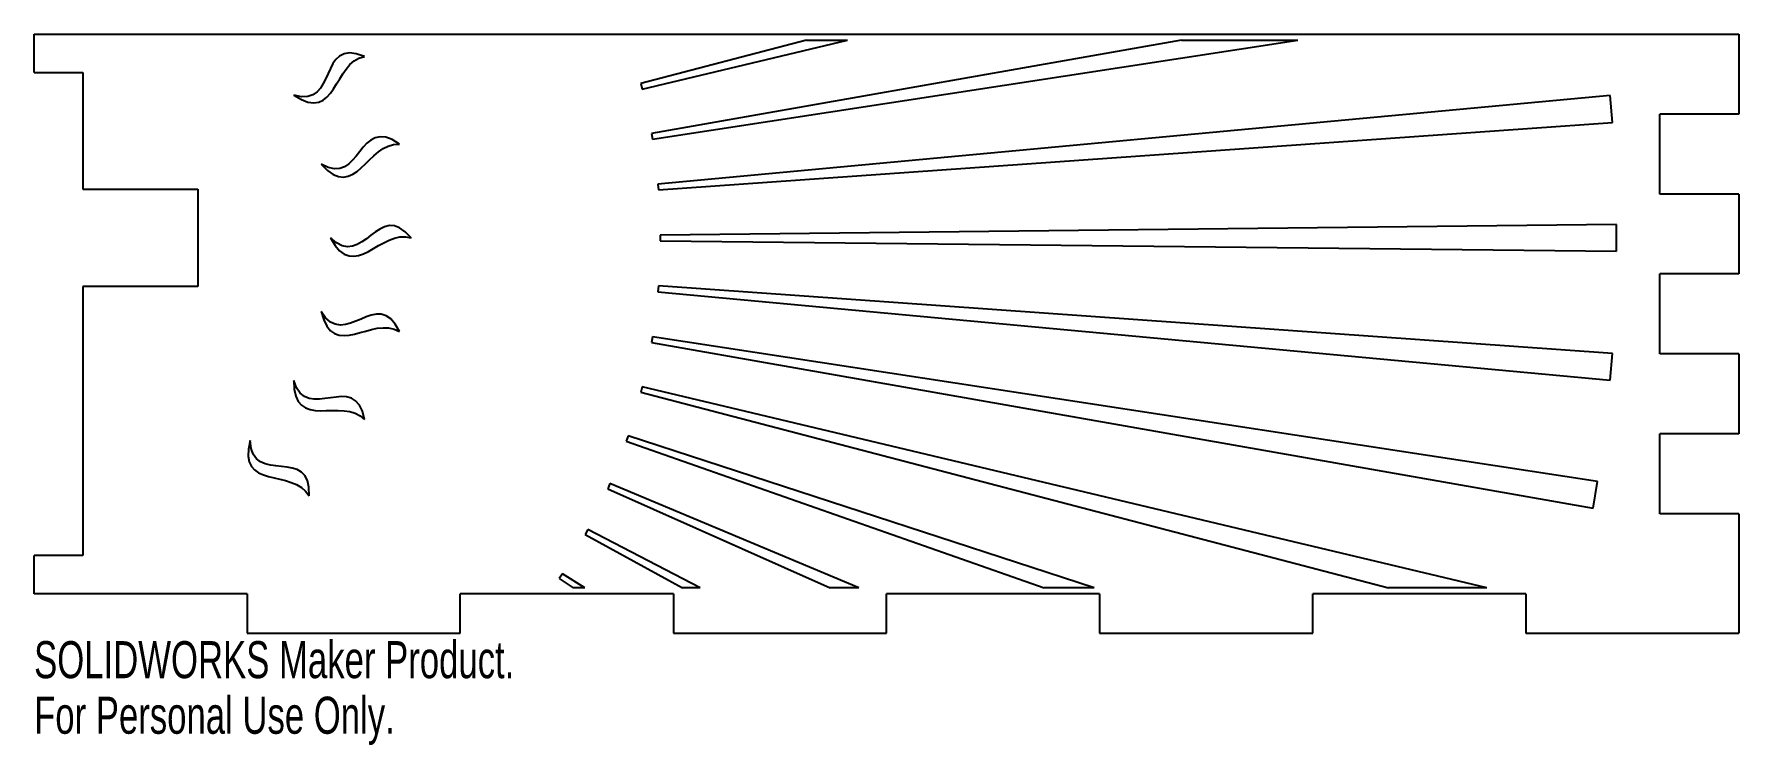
# Model space of a CAD drawing. Header units: millimetres. Extents: x -222 to 0, y -20 to 73.
import ezdxf

# ---------------------------------------------------------------- set-up
doc = ezdxf.new("R2010")
doc.units = ezdxf.units.MM
doc.styles.add('SLDTEXTSTYLE0', font='TXT', dxfattribs={"width": 0.7})

msp = doc.modelspace()

# ---------------------------------------------------------------- linework, layer by layer
at = {"color": 7, "linetype": 'Continuous', "lineweight": 25}
for p, q in [((-222.25, 73.03), (0, 73.03)), ((-222.25, 68.03), (-222.25, 73.03)), ((-121.55, 72.23), (-143.15, 66.58)), ((-142.97, 65.85), (-116.19, 72.23)), ((-72.66, 72.23), (-141.77, 60.07)), ((-141.65, 59.33), (-57.5, 72.23)), ((-121.55, 72.23), (-116.19, 72.23)), ((-72.66, 72.23), (-57.5, 72.23)), ((0, 73.03), (0, 62.59)), ((-222.25, 68.03), (-215.9, 68.03)), ((-215.9, 68.03), (-215.9, 52.78)), ((-143.15, 66.58), (-142.97, 65.85)), ((-16.79, 64.99), (-140.93, 53.46)), ((-16.5, 61.51), (-16.79, 64.99)), ((-10.3, 52.16), (-10.3, 62.59)), ((0, 62.59), (-10.3, 62.59)), ((-141.77, 60.07), (-141.65, 59.33)), ((-140.86, 52.71), (-16.5, 61.51)), ((-140.93, 53.46), (-140.86, 52.71)), ((-215.9, 52.78), (-200.9, 52.78)), ((-200.9, 52.78), (-200.9, 40.09)), ((0, 52.16), (-10.3, 52.16)), ((0, 52.16), (0, 41.73)), ((-15.96, 48.19), (-140.62, 46.81)), ((-140.62, 46.81), (-140.62, 46.06)), ((-15.96, 44.69), (-15.96, 48.19)), ((-140.62, 46.06), (-15.96, 44.69)), ((-200.9, 40.09), (-215.9, 40.09)), ((-215.9, 40.09), (-215.9, 5)), ((-140.86, 40.16), (-140.93, 39.41)), ((-16.5, 31.36), (-140.86, 40.16)), ((-10.3, 31.3), (-10.3, 41.73)), ((0, 41.73), (-10.3, 41.73)), ((-140.93, 39.41), (-16.79, 27.88)), ((-141.65, 33.54), (-141.77, 32.8)), ((-18.42, 14.64), (-141.65, 33.54)), ((-141.77, 32.8), (-18.98, 11.19)), ((-16.79, 27.88), (-16.5, 31.36)), ((0, 31.3), (-10.3, 31.3)), ((0, 31.3), (0, 20.86)), ((-142.97, 27.02), (-143.15, 26.29)), ((-32.85, 0.79), (-142.97, 27.02)), ((-143.15, 26.29), (-45.68, 0.79)), ((-144.81, 20.62), (-145.05, 19.91)), ((-84.05, 0.79), (-144.81, 20.62)), ((-10.3, 10.43), (-10.3, 20.86)), ((0, 20.86), (-10.3, 20.86)), ((-145.05, 19.91), (-90.57, 0.79)), ((-147.18, 14.39), (-147.47, 13.7)), ((-147.47, 13.7), (-118.49, 0.79)), ((-114.74, 0.79), (-147.18, 14.39)), ((-18.98, 11.19), (-18.42, 14.64)), ((0, 10.43), (-10.3, 10.43)), ((0, 10.43), (0, -5.15)), ((-150.04, 8.38), (-150.39, 7.72)), ((-150.39, 7.72), (-137.73, 0.79)), ((-135.42, 0.79), (-150.04, 8.38)), ((-215.9, 5), (-222.25, 5)), ((-222.25, 0), (-222.25, 5)), ((-153.38, 2.62), (-153.78, 1.99)), ((-150.47, 0.79), (-153.38, 2.62)), ((-194.47, 0), (-222.25, 0)), ((-194.47, 0), (-194.47, -5.15)), ((-166.69, -5.15), (-166.69, 0)), ((-138.91, 0), (-166.69, 0)), ((-153.78, 1.99), (-151.97, 0.79)), ((-150.47, 0.79), (-151.97, 0.79)), ((-138.91, 0), (-138.91, -5.15)), ((-135.42, 0.79), (-137.73, 0.79)), ((-114.74, 0.79), (-118.49, 0.79)), ((-111.12, -5.15), (-111.12, 0)), ((-83.34, 0), (-111.12, 0)), ((-84.05, 0.79), (-90.57, 0.79)), ((-83.34, 0), (-83.34, -5.15)), ((-55.56, -5.15), (-55.56, 0)), ((-27.78, 0), (-55.56, 0)), ((-32.85, 0.79), (-45.68, 0.79)), ((-27.78, 0), (-27.78, -5.15)), ((-194.47, -5.15), (-166.69, -5.15)), ((-138.91, -5.15), (-111.12, -5.15)), ((-83.34, -5.15), (-55.56, -5.15)), ((-27.78, -5.15), (0, -5.15))]:
    msp.add_line(p, q, dxfattribs=at)
for points in [[(-179.17, 70.12), (-185.44, 72.64), (-182.52, 63.35), (-188.4, 65.04)], [(-188.4, 65.04), (-182.72, 61.33), (-183.31, 69.32), (-179.17, 70.12)], [(-174.63, 58.66), (-180.08, 62.66), (-179.56, 52.94), (-184.84, 56.04)], [(-184.84, 56.04), (-180.26, 51.03), (-178.84, 58.92), (-174.63, 58.66)], [(-173.09, 46.43), (-177.37, 51.66), (-179.28, 42.12), (-183.62, 46.43)], [(-183.62, 46.43), (-180.43, 40.45), (-177.1, 47.73), (-173.09, 46.43)], [(-174.63, 34.21), (-177.48, 40.34), (-181.71, 31.57), (-184.84, 36.83)], [(-184.84, 36.83), (-183.23, 30.23), (-178.2, 36.46), (-174.63, 34.21)], [(-179.17, 22.75), (-180.4, 29.39), (-186.68, 21.95), (-188.4, 27.83)], [(-188.4, 27.83), (-188.49, 21.04), (-182.06, 25.82), (-179.17, 22.75)], [(-194.09, 19.99), (-195.87, 13.44), (-188.45, 16.47), (-186.41, 12.78)], [(-186.41, 12.78), (-185.96, 19.52), (-193.88, 13.88), (-194.09, 19.99)]]:
    msp.add_open_spline(points, degree=3, dxfattribs=at)

# ---------------------------------------------------------------- texts
at = {"color": 7, "linetype": 'Continuous', "char_height": 4.8336, "attachment_point": 1, "style": 'SLDTEXTSTYLE0'}
for s, insert in [('SOLIDWORKS Maker Product.', (-222.25, -6.17)), ('For Personal Use Only.', (-222.25, -13.42))]:
    msp.add_mtext(s, dxfattribs=dict(at, insert=insert))

doc.saveas('drawing.dxf')
